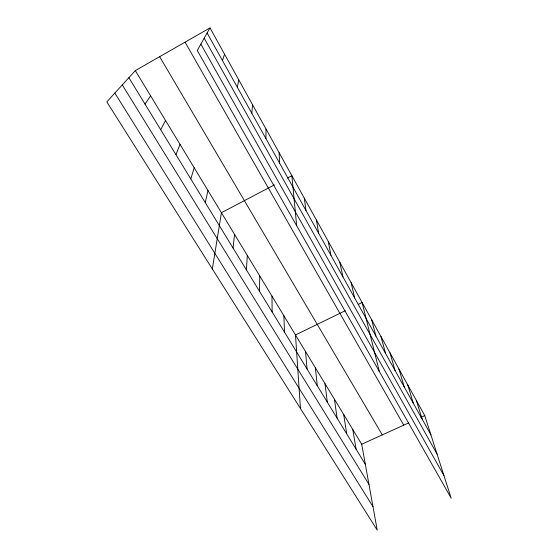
<?xml version="1.0" encoding="UTF-8"?>
<svg xmlns="http://www.w3.org/2000/svg" width="558" height="558" viewBox="0 0 558 558"><rect width="100%" height="100%" fill="white"/><g stroke="black" fill="none" stroke-linecap="round" stroke-linejoin="round"><path stroke-width="0.84" d="M265.922 138.579L266.006 129.01M259.449 291.206L259.798 276.05M246.42 269.898L247.32 255.452M251.832 113.288L252.558 104.737M233.056 248.045L234.527 234.346M212.34 268.97L221.421 212.717L274.424 184.865M237.352 87.278L238.754 79.815M205.26 202.603L207.981 190.529M190.801 178.965L194.191 167.777M222.454 60.529L224.574 54.21M175.951 154.678L180.046 144.431M160.683 129.721L165.531 120.472M209.996 27.9L197.288 50.499L451.164 498.155L424.764 415.619L209.996 27.9L135.315 70.601L106.836 101.877L377.222 530.1L361.703 444.231L135.315 70.601M144.996 104.074L150.625 95.871M287.314 178.093L291.869 175.7L296.661 225.725M345.256 310.722L295.489 334.96L300.455 408.512M358.278 304.382L362.114 302.52L379.342 371.523M361.703 444.231L408.414 423.034M420.871 417.384L424.764 415.619M114.836 93.088L372.995 506.692M122.293 84.907L368.964 484.393M128.863 77.688L365.337 464.326M159.658 56.686L382.307 434.884M185.047 42.164L403.748 425.154M200.873 44.131L443.952 475.611M204.2 38.216L437.088 454.17M207.13 33.006L430.929 434.898M416.338 400.414L422.232 419.288M407.752 384.908L413.359 403.35M398.991 369.089L404.306 387.085M390.049 352.956L395.057 370.477M380.926 336.488L385.606 353.514M371.614 319.678L375.959 336.188M351.108 282.648L354.672 297.958M339.829 262.295L342.954 276.921M328.285 241.447L330.936 255.341M352.796 429.527L356.116 449.253M316.449 220.075L318.611 233.202M343.707 414.538L346.706 433.866M334.444 399.249L337.102 418.172M304.312 198.167L305.958 210.478M325 383.66L327.302 402.144M315.361 367.75L317.3 385.787M305.526 351.519L307.081 369.075M279.105 152.662L279.628 163.194M283.876 315.786L284.545 332.24M271.976 296.152L272.158 311.978"/></g></svg>
